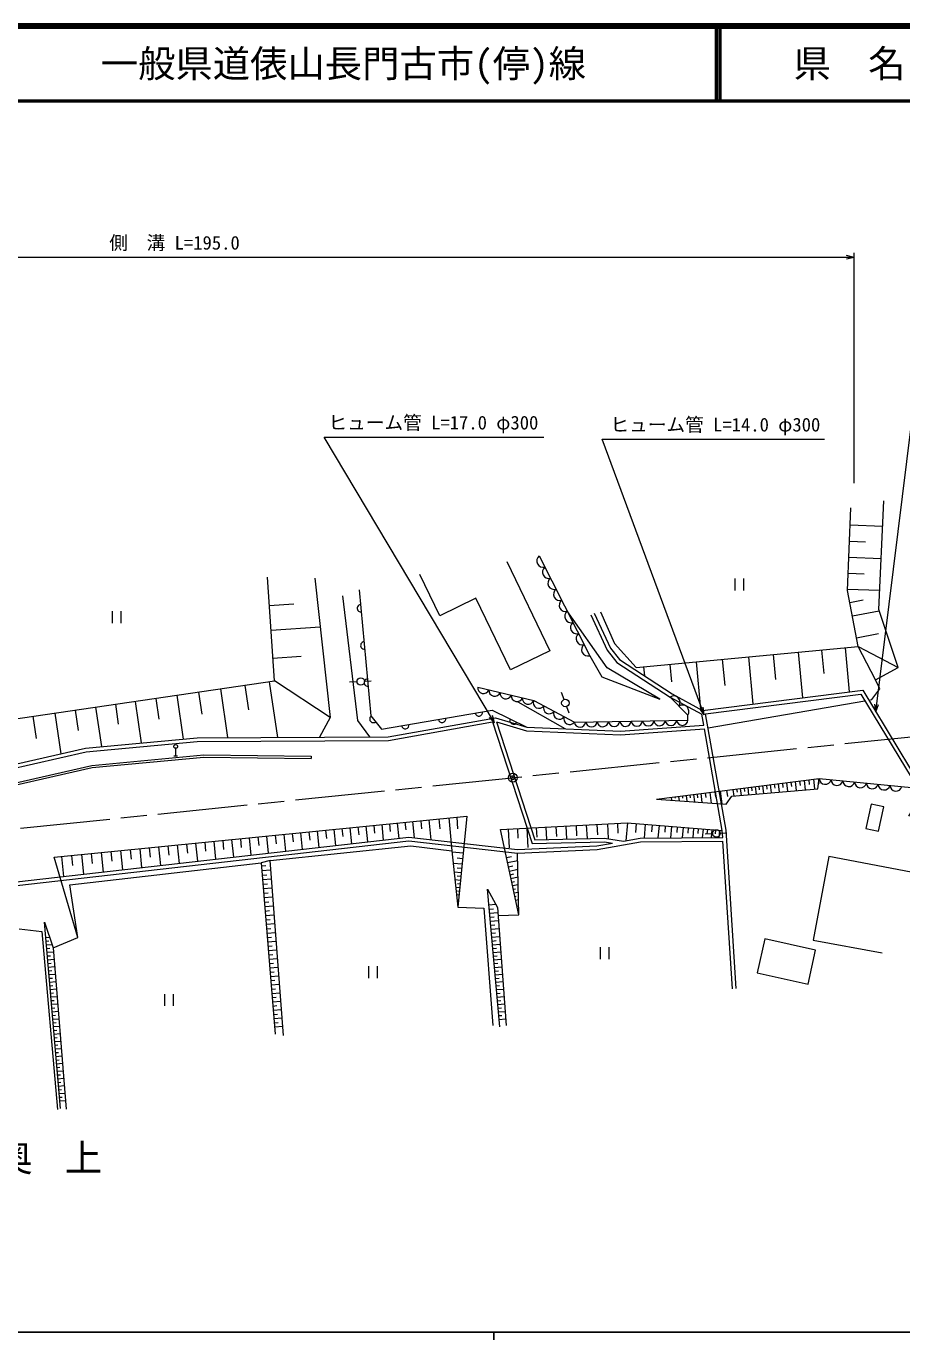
# Model space of a CAD drawing. Units: millimetres, scale not verified. Extents: x 40000 to 680000, y 20000 to 380000.
# Drawn here: x 205352 to 322620, y 204000 to 380000 of the extents above; entities that cross this region are included whole.
import ezdxf
from ezdxf.enums import TextEntityAlignment as Align

# ---------------------------------------------------------------- set-up
doc = ezdxf.new("R2010")
doc.units = ezdxf.units.MM
doc.header["$LTSCALE"] = 1000
doc.header["$PDMODE"] = 32
doc.header["$PDSIZE"] = 500
doc.linetypes.add('CHAIN', pattern=[18.5, 12, -1.5, 3.5, -1.5])
for name, color, linetype, lineweight in [('M-BGD', 7, 'Continuous', 13), ('M-BGD-HTXT', 7, 'Continuous', 13), ('M-BMK', 2, 'CHAIN', 13), ('M-BMK-SRVR', 3, 'Continuous', 13), ('M-STR-HTXT', 7, 'Continuous', 13), ('M-TTL', 2, 'Continuous', 140), ('M-TTL-BAND', 7, 'Continuous', 25), ('M-TTL-LINE', 7, 'Continuous', 50), ('M-TTL-TXT', 7, 'Continuous', 13)]:
    doc.layers.add(name, color=color, linetype=linetype, lineweight=lineweight)
doc.styles.add('ＭＳ ゴシック', font='')
doc.styles.get('ＭＳ ゴシック').set_extended_font_data('MS Gothic')

msp = doc.modelspace()

# ---------------------------------------------------------------- linework, layer by layer
at = {"layer": 'M-BGD'}
for p, q in [((315371, 304397), (315807, 315464)), ((319537, 301835), (320218, 316401)), ((315717, 313177), (320059, 313006)), ((315632, 311022), (317787, 310937)), ((269714, 308264), (275493, 296306)), ((274069, 309019), (280829, 295662)), ((315547, 308867), (319858, 308697)), ((260755, 301016), (258084, 306544)), ((315463, 306727), (317602, 306643)), ((238607, 292268), (237644, 306194)), ((243989, 306039), (246061, 287393)), ((300263, 305992), (300263, 304392)), ((301463, 304392), (301463, 305992)), ((315378, 304588), (319658, 304419)), ((249747, 286996), (247759, 303684)), ((265578, 303347), (260755, 301016)), ((270214, 293754), (265578, 303347)), ((316789, 296873), (315371, 304397)), ((315673, 302795), (317462, 303132)), ((216867, 301637), (216867, 300037)), ((218067, 300037), (218067, 301637)), ((237909, 302363), (241197, 302591)), ((283174, 294026), (277758, 301730)), ((282289, 301532), (284131, 297315)), ((316010, 301005), (319589, 301680)), ((322154, 294087), (319537, 301835)), ((238137, 299076), (244712, 299530)), ((316563, 298071), (319498, 298623)), ((275493, 296306), (270214, 293754)), ((284131, 297315), (287039, 294068)), ((287039, 294068), (316789, 296873)), ((305411, 295800), (305725, 292473)), ((308738, 296114), (309313, 290015)), ((311883, 296411), (312180, 293265)), ((315029, 296707), (315585, 290804)), ((319101, 292439), (316789, 296873)), ((316789, 296873), (322154, 294087)), ((238397, 295317), (242155, 295577)), ((280829, 295662), (282465, 292827)), ((290207, 289828), (283174, 294026)), ((288034, 294162), (288147, 292967)), ((291555, 294494), (291777, 292148)), ((295076, 294826), (295674, 288486)), ((298580, 295156), (298910, 291653)), ((302084, 295487), (302678, 289180)), ((319101, 292439), (322154, 294087)), ((201334, 286816), (238607, 292268)), ((237904, 292165), (238994, 284710)), ((246061, 287393), (238607, 292268)), ((250656, 292230), (251560, 292286)), ((282465, 292827), (290207, 289828)), ((319682, 291227), (319101, 292439)), ((228434, 290780), (228864, 287845)), ((231369, 291209), (232325, 284675)), ((234636, 291687), (235114, 288420)), ((249659, 292155), (248649, 292091)), ((277388, 289786), (277054, 290741)), ((318616, 289774), (319682, 291227)), ((214638, 288762), (215412, 283472)), ((217283, 289149), (217670, 286504)), ((219927, 289536), (220743, 283964)), ((222714, 289943), (223121, 287157)), ((225500, 290351), (226358, 284481)), ((277536, 285856), (271241, 289432)), ((277729, 288846), (278027, 287990)), ((296688, 285979), (317676, 289611)), ((318205, 289702), (318616, 289774)), ((206242, 287534), (206674, 284579)), ((209197, 287966), (209993, 282525)), ((211917, 288364), (212315, 285644)), ((246061, 287393), (244634, 284739)), ((251394, 284774), (249747, 286996)), ((296112, 286369), (295859, 287818)), ((225115, 282253), (225615, 282253)), ((225365, 282253), (225365, 283253)), ((243530, 282179), (243526, 281879)), ((289762, 276430), (311570, 279197)), ((302982, 278108), (303108, 277116)), ((303478, 278170), (303541, 277675)), ((303974, 278233), (304105, 277204)), ((304489, 278299), (304554, 277784)), ((305004, 278364), (305140, 277294)), ((305539, 278432), (305607, 277897)), ((306074, 278500), (306215, 277388)), ((306629, 278570), (306700, 278015)), ((307185, 278641), (307331, 277486)), ((307762, 278714), (307835, 278137)), ((308339, 278787), (308492, 277588)), ((308939, 278863), (309015, 278264)), ((309539, 278939), (309697, 277693)), ((310162, 279018), (310241, 278395)), ((310785, 279098), (310949, 277803)), ((311373, 277840), (311570, 279197)), ((311432, 279180), (311515, 278532)), ((289762, 276430), (299124, 275777)), ((291746, 276682), (291796, 276288)), ((292242, 276745), (292267, 276548)), ((292738, 276808), (292813, 276217)), ((293234, 276871), (293272, 276576)), ((293730, 276934), (293830, 276147)), ((294226, 276997), (294276, 276603)), ((294722, 277060), (294847, 276076)), ((295219, 277123), (295281, 276631)), ((295715, 277185), (295864, 276005)), ((296305, 277260), (296380, 276670)), ((296895, 277335), (297075, 275920)), ((297603, 277425), (297693, 276718)), ((298310, 277515), (298525, 275819)), ((299124, 275777), (299851, 276831)), ((299158, 277622), (299266, 276775)), ((299851, 276831), (311373, 277840)), ((300006, 277730), (300117, 276855)), ((300502, 277793), (300558, 277355)), ((300998, 277856), (301114, 276942)), ((301494, 277919), (301552, 277462)), ((301990, 277982), (302111, 277029)), ((302486, 278045), (302547, 277568)), ((318516, 275768), (317805, 272516)), ((320230, 275393), (318516, 275768)), ((319519, 272141), (320230, 275393)), ((209070, 268645), (264355, 274167)), ((250851, 272818), (251062, 270706)), ((251907, 272923), (252013, 271867)), ((252963, 273029), (253171, 270946)), ((254005, 273133), (254109, 272091)), ((255046, 273237), (255251, 271183)), ((256073, 273339), (256176, 272312)), ((257100, 273442), (257319, 271251)), ((258195, 273551), (258305, 272456)), ((259291, 273661), (259557, 270999)), ((260622, 273794), (260755, 272463)), ((261953, 273927), (262335, 269517)), ((263020, 274033), (263100, 272464)), ((264355, 274167), (263156, 261954)), ((268881, 272351), (285824, 273266)), ((277622, 272823), (277715, 271097)), ((278994, 272897), (279068, 271526)), ((280365, 272971), (280463, 271168)), ((281780, 273048), (281856, 271633)), ((283194, 273124), (283301, 271150)), ((284529, 273196), (284601, 271861)), ((285865, 273263), (285670, 270871)), ((285824, 273266), (298585, 272226)), ((287061, 273165), (286963, 271969)), ((288256, 273068), (288106, 271217)), ((289182, 272992), (289106, 272067)), ((290107, 272917), (289970, 271231)), ((290950, 272848), (290882, 272005)), ((234036, 271138), (234154, 269958)), ((235216, 271256), (235449, 268928)), ((236380, 271372), (236496, 270209)), ((237544, 271489), (237773, 269193)), ((238692, 271603), (238807, 270456)), ((239840, 271718), (240066, 269454)), ((240972, 271831), (241085, 270699)), ((242104, 271944), (242327, 269711)), ((243220, 272056), (243332, 270939)), ((244337, 272167), (244557, 269965)), ((245438, 272277), (245548, 271176)), ((246539, 272387), (246755, 270216)), ((247624, 272496), (247733, 271410)), ((248710, 272604), (248924, 270462)), ((249781, 272711), (249888, 271640)), ((271320, 260932), (268881, 272351)), ((269880, 272405), (270015, 269903)), ((271131, 272472), (271198, 271221)), ((272382, 272540), (272521, 269960)), ((273672, 272610), (273741, 271320)), ((274962, 272679), (275051, 271029)), ((276292, 272751), (276364, 271421)), ((291793, 272779), (291668, 271244)), ((292561, 272717), (292499, 271949)), ((293329, 272654), (293215, 271255)), ((294029, 272597), (293972, 271898)), ((294728, 272540), (294625, 271266)), ((295366, 272488), (295314, 271851)), ((296003, 272436), (295908, 271275)), ((297301, 271792), (296292, 271723)), ((296584, 272389), (296536, 271808)), ((297164, 272342), (297078, 271284)), ((297693, 272298), (297650, 271770)), ((298222, 272255), (298143, 271292)), ((298298, 271872), (299202, 271932)), ((317805, 272516), (319519, 272141)), ((216680, 269405), (216810, 268104)), ((217981, 269535), (218238, 266969)), ((219264, 269663), (219393, 268380)), ((220547, 269791), (220800, 267261)), ((221813, 269918), (221939, 268652)), ((223078, 270044), (223327, 267548)), ((224326, 270169), (224450, 268921)), ((225574, 270293), (225819, 267832)), ((226804, 270416), (226927, 269186)), ((228035, 270539), (228277, 268112)), ((229248, 270660), (229370, 269447)), ((230462, 270781), (230701, 268388)), ((231659, 270901), (231778, 269704)), ((232856, 271020), (233091, 268660)), ((238030, 268206), (256858, 270196)), ((256858, 270196), (262335, 269517)), ((262335, 269517), (263156, 261954)), ((263867, 269191), (262396, 269335)), ((299965, 251034), (298678, 270796)), ((212248, 257920), (209070, 268645)), ((210065, 268744), (210333, 266069)), ((211165, 264950), (236815, 267920)), ((211403, 268878), (211537, 267540)), ((212741, 269011), (213004, 266373)), ((214060, 269143), (214192, 267824)), ((215379, 269275), (215639, 266673)), ((238030, 268206), (236815, 267920)), ((236815, 267920), (238678, 244931)), ((236851, 267482), (237463, 267531)), ((239805, 244749), (238030, 268206)), ((263722, 267719), (262550, 267835)), ((263794, 268455), (263059, 268527)), ((269681, 268608), (270356, 268752)), ((269825, 267932), (271177, 268221)), ((271320, 260932), (271157, 269188)), ((312844, 268741), (310751, 257551)), ((323906, 266672), (312844, 268741)), ((236900, 266870), (238124, 266969)), ((236950, 266262), (237558, 266311)), ((263607, 266547), (262673, 266639)), ((263665, 267133), (263079, 267191)), ((263558, 266050), (263091, 266096)), ((269946, 267366), (270512, 267487)), ((270067, 266799), (271200, 267041)), ((270171, 266310), (270643, 266411)), ((270276, 265821), (271220, 266023)), ((212248, 257920), (211165, 264950)), ((236999, 265653), (238216, 265752)), ((237048, 265048), (237653, 265097)), ((237097, 264443), (238308, 264541)), ((263509, 265552), (262778, 265624)), ((263412, 264557), (262882, 264609)), ((263461, 265055), (263095, 265091)), ((263363, 264059), (263098, 264085)), ((268776, 245930), (267141, 264357)), ((267141, 264357), (268485, 261922)), ((270380, 265333), (270758, 265413)), ((270485, 264844), (271240, 265005)), ((270589, 264355), (270872, 264415)), ((237146, 263841), (237748, 263890)), ((237195, 263239), (238399, 263336)), ((237243, 262640), (237842, 262689)), ((263314, 263562), (262987, 263594)), ((267326, 262266), (268250, 262348)), ((270694, 263866), (271260, 263987)), ((270798, 263377), (270987, 263417)), ((270903, 262888), (271280, 262968)), ((237292, 262041), (238489, 262138)), ((237340, 261446), (237936, 261494)), ((237388, 260850), (238579, 260947)), ((263156, 261954), (266645, 261845)), ((266645, 261845), (267867, 246111)), ((267375, 261712), (267929, 261761)), ((267425, 261158), (268533, 261256)), ((267473, 260613), (268018, 260661)), ((268485, 261922), (269612, 246111)), ((268562, 260852), (271320, 260932)), ((204378, 259079), (207456, 258696)), ((209920, 234995), (207788, 259949)), ((207788, 259949), (208935, 256524)), ((237436, 260258), (238029, 260306)), ((237484, 259665), (238669, 259761)), ((237532, 259076), (238121, 259124)), ((267521, 260068), (268611, 260165)), ((267569, 259533), (268104, 259580)), ((267616, 258998), (268687, 259093)), ((207456, 258696), (209548, 234849)), ((207962, 257911), (208456, 257953)), ((208004, 257413), (208372, 257444)), ((208047, 256915), (208783, 256978)), ((208935, 256524), (212248, 257920)), ((237580, 258486), (238758, 258582)), ((237627, 257900), (238213, 257948)), ((237675, 257314), (238847, 257409)), ((267663, 258471), (268189, 258518)), ((267710, 257945), (268762, 258039)), ((267756, 257428), (268273, 257474)), ((267801, 256911), (268836, 257002)), ((304273, 257698), (303271, 253161)), ((311074, 256196), (304273, 257698)), ((310751, 257551), (319999, 255821)), ((208090, 256417), (208512, 256453)), ((208132, 255918), (208978, 255991)), ((208175, 255420), (208595, 255456)), ((208935, 256524), (210679, 234898)), ((237722, 256731), (238305, 256778)), ((237769, 256148), (238935, 256242)), ((237816, 255568), (238396, 255615)), ((267847, 256402), (268355, 256447)), ((267892, 255894), (268909, 255984)), ((267936, 255394), (268436, 255438)), ((282230, 256611), (282230, 255011)), ((283430, 255011), (283430, 256611)), ((310072, 251659), (311074, 256196)), ((208217, 254922), (209058, 254994)), ((208260, 254424), (208678, 254460)), ((208302, 253926), (209138, 253997)), ((208345, 253427), (208761, 253463)), ((237863, 254988), (239023, 255082)), ((237910, 254411), (238487, 254458)), ((237957, 253834), (239110, 253928)), ((251194, 254035), (251194, 252435)), ((252394, 252435), (252394, 254035)), ((267980, 254894), (268980, 254983)), ((268025, 254396), (268516, 254440)), ((268069, 253898), (269051, 253985)), ((268113, 253400), (268595, 253443)), ((208388, 252929), (209219, 253000)), ((208430, 252431), (208843, 252466)), ((208473, 251933), (209299, 252004)), ((238003, 253260), (238577, 253307)), ((238050, 252687), (239197, 252780)), ((238096, 252116), (238667, 252162)), ((268157, 252902), (269122, 252988)), ((268201, 252404), (268675, 252446)), ((268246, 251906), (269193, 251990)), ((303271, 253161), (310072, 251659)), ((208515, 251435), (208926, 251470)), ((208558, 250937), (209380, 251007)), ((208600, 250438), (209009, 250473)), ((208643, 249940), (209460, 250010)), ((223869, 250324), (223869, 248724)), ((225069, 248724), (225069, 250324)), ((238142, 251545), (239284, 251638)), ((238188, 250977), (238756, 251023)), ((238234, 250410), (239370, 250502)), ((268290, 251408), (268755, 251449)), ((268334, 250910), (269264, 250993)), ((268378, 250412), (268835, 250453)), ((268422, 249914), (269335, 249995)), ((208686, 249442), (209092, 249477)), ((208728, 248944), (209540, 249013)), ((208771, 248446), (209174, 248480)), ((238280, 249845), (238845, 249891)), ((238326, 249280), (239455, 249372)), ((238371, 248718), (238933, 248764)), ((238417, 248157), (239540, 248248)), ((268467, 249416), (268914, 249456)), ((268511, 248918), (269406, 248997)), ((268555, 248420), (268994, 248459)), ((208813, 247947), (209621, 248016)), ((208856, 247449), (209257, 247484)), ((208898, 246951), (209701, 247020)), ((208941, 246453), (209340, 246487)), ((238462, 247598), (239021, 247643)), ((238507, 247039), (239625, 247130)), ((238552, 246483), (239108, 246528)), ((268599, 247922), (269478, 248000)), ((268643, 247424), (269074, 247462)), ((268688, 246926), (269549, 247002)), ((208983, 245955), (209781, 246023)), ((209026, 245457), (209423, 245490)), ((209069, 244958), (209862, 245026)), ((238597, 245928), (239709, 246018)), ((209111, 244460), (209505, 244494)), ((209154, 243962), (209942, 244029)), ((209196, 243464), (209588, 243497)), ((209239, 242966), (210023, 243033)), ((209281, 242467), (209671, 242501)), ((209324, 241969), (210103, 242036)), ((209367, 241471), (209754, 241504)), ((209409, 240973), (210183, 241039)), ((209452, 240475), (209836, 240508)), ((209494, 239976), (210264, 240042)), ((209537, 239478), (209919, 239511)), ((209579, 238980), (210344, 239045)), ((209622, 238482), (210002, 238514)), ((209665, 237984), (210425, 238049)), ((209707, 237486), (210085, 237518)), ((209750, 236987), (210505, 237052)), ((209792, 236489), (210168, 236521)), ((209835, 235991), (210585, 236055))]:
    msp.add_line(p, q, dxfattribs=at)
for points in [[(249940, 304502), (251521, 287601), (252938, 285802), (267778, 288376), (272424, 286074)], [(280963, 301139), (283168, 296414), (284476, 294766), (291594, 290120), (295859, 287818)], [(281416, 301350), (283596, 296679), (284817, 295141), (291850, 290550), (295955, 288334), (317399, 291032), (326809, 275506)], [(265831, 291456), (273319, 289675), (278771, 286767), (293988, 287040), (293956, 287702), (291594, 290120)], [(296355, 287880), (317140, 290495), (326423, 275179)], [(178455, 276020), (185045, 276832), (213285, 283276), (228226, 284654), (253806, 284787), (268189, 287351), (272424, 286074), (284956, 285539), (296112, 286369)], [(300464, 251067), (299082, 272285), (296355, 287880)], [(125350, 277466), (136036, 275503), (153022, 274225), (164968, 274240), (174891, 275076), (185131, 276339), (213364, 282782), (228251, 284154), (253851, 284287), (267811, 286775)], [(267811, 286775), (273108, 270479), (282789, 270727), (283876, 270550)], [(268334, 286785), (272339, 285577), (284964, 285038), (296199, 285874)], [(268334, 286785), (273468, 270988), (282823, 271228), (285354, 270815)], [(298645, 271296), (298585, 272226), (296199, 285874)], [(195689, 276764), (214143, 280962), (229118, 282367), (243530, 282179)], [(195755, 276471), (214191, 280665), (229130, 282067), (243526, 281879)], [(311570, 279197), (325777, 277830), (323524, 274146)], [(175729, 262243), (176572, 262312), (204047, 265353), (256581, 271334), (271174, 269690), (281763, 270171), (283876, 270550)], [(285354, 270815), (287579, 271213), (298645, 271296)], [(175629, 261733), (176619, 261814), (204102, 264856), (256581, 270831), (271157, 269188), (281819, 269673), (287625, 270713), (298678, 270796)]]:
    msp.add_lwpolyline(points, dxfattribs=at)
for centre, radius in [((250157, 292203), 500), ((277568, 289319), 500), ((225365, 283503), 250), ((297799, 271842), 500)]:
    msp.add_circle(centre, radius, dxfattribs=at)
for centre, radius, start, end in [((274573, 308342), 844, 126.67461, 287.01538), ((275324, 306858), 844, 126.67461, 287.01538), ((276075, 305374), 844, 126.67461, 287.01538), ((276827, 303890), 844, 126.67461, 287.01538), ((277578, 302405), 844, 126.67461, 287.01538), ((250173, 302013), 500, 95.34437, 275.34437), ((278329, 300921), 844, 126.67461, 287.01538), ((279080, 299437), 844, 126.67461, 287.01538), ((250638, 297035), 500, 95.34437, 275.34437), ((279831, 297953), 844, 126.67461, 287.01538), ((280582, 296469), 844, 126.67461, 287.01538), ((251104, 292056), 500, 95.34437, 275.34437), ((266597, 291349), 773, 172.04556, 341.19451), ((268095, 290993), 773, 172.04556, 341.19451), ((269592, 290636), 773, 172.04556, 341.19451), ((271090, 290280), 773, 172.04556, 341.19451), ((272587, 289924), 773, 172.04556, 341.19451), ((274036, 289378), 776, 157.55535, 326.29967), ((275399, 288652), 776, 157.55535, 326.29967), ((292070, 289404), 860, 325.04801, 123.6035), ((293251, 288195), 860, 325.04801, 123.6035), ((251846, 287189), 500, 128.23383, 308.23383), ((261052, 287209), 500, 189.84244, 9.84244), ((265978, 288064), 500, 189.84244, 9.84244), ((270621, 286967), 500, 153.63927, 333.63927), ((276762, 287925), 776, 157.55535, 326.29967), ((278125, 287198), 776, 157.55535, 326.29967), ((285618, 286953), 764, 185.80659, 356.24599), ((287139, 286981), 764, 185.80659, 356.24599), ((288661, 287008), 764, 185.80659, 356.24599), ((290183, 287035), 764, 185.80659, 356.24599), ((291704, 287062), 764, 185.80659, 356.24599), ((293226, 287090), 764, 185.80659, 356.24599), ((256125, 286355), 500, 189.84244, 9.84244), ((279531, 286844), 764, 185.80659, 356.24599), ((281052, 286872), 764, 185.80659, 356.24599), ((282574, 286899), 764, 185.80659, 356.24599), ((284096, 286926), 764, 185.80659, 356.24599), ((312369, 279220), 799, 181.62542, 347.37806), ((313948, 279068), 799, 181.62542, 347.37806), ((315526, 278916), 799, 181.62542, 347.37806), ((317105, 278764), 799, 181.62542, 347.37806), ((318683, 278612), 799, 181.62542, 347.37806), ((320262, 278460), 799, 181.62542, 347.37806), ((321840, 278308), 799, 181.62542, 347.37806)]:
    msp.add_arc(centre, radius, start, end, dxfattribs=at)
at = {"layer": 'M-BMK'}
msp.add_line((167780, 268770), (370064, 289535), dxfattribs=at)
at = {"layer": 'M-BMK-SRVR'}
msp.add_circle((270526, 279317), 600, dxfattribs=at)
msp.add_point((270526, 279317), dxfattribs=at)
at = {"layer": 'M-STR-HTXT'}
for p, q in [((316238, 349023), (134185, 349023)), ((316238, 349023), (315238, 349273)), ((316238, 349023), (315238, 348773)), ((316238, 318767), (316238, 349642)), ((319148, 288146), (324508, 331397)), ((268091, 286663), (245254, 324923)), ((245254, 324923), (274695, 324923)), ((296142, 287733), (282475, 324651)), ((282475, 324651), (312284, 324651)), ((296142, 287733), (296029, 288758)), ((319148, 288146), (319023, 289169)), ((319148, 288146), (319519, 289108)), ((268091, 286663), (267364, 287393)), ((268091, 286663), (267793, 287650)), ((296142, 287733), (295560, 288584))]:
    msp.add_line(p, q, dxfattribs=at)
at = {"layer": 'M-TTL'}
msp.add_line((680000, 380000), (40000, 380000), dxfattribs=at)
at = {"layer": 'M-TTL-BAND'}
for p, q in [((40000, 205000), (579000, 205000)), ((268000, 205000), (268000, 204000))]:
    msp.add_line(p, q, dxfattribs=at)
at = {"layer": 'M-TTL-LINE'}
for p, q in [((297750, 380000), (297750, 370000)), ((298250, 380000), (298250, 370000)), ((40000, 370000), (680000, 370000))]:
    msp.add_line(p, q, dxfattribs=at)

# ---------------------------------------------------------------- texts
at = {"layer": 'M-BGD-HTXT', "insert": (208961, 228195), "char_height": 3666, "attachment_point": 5, "style": 'ＭＳ ゴシック'}
msp.add_mtext('\\T1.24;奥\\~上', dxfattribs=at)
at = {"layer": 'M-STR-HTXT', "style": 'ＭＳ ゴシック'}
for s, p in [('側\u3000溝 L=195.0', (225211, 349523)), ('ヒューム管 L=17.0 φ300', (259888, 325423)), ('ヒューム管 L=14.0 φ300', (297657, 325151))]:
    msp.add_text(s, height=1833, dxfattribs=at).set_placement(p, align=Align.BOTTOM_CENTER)
at = {"layer": 'M-TTL-TXT', "style": 'ＭＳ ゴシック'}
msp.add_text('路 線 名      一般県道俵山長門古市(停)線', height=3666, dxfattribs=at).set_placement((180380, 375000), align=Align.MIDDLE_LEFT)
msp.add_text('県\u3000名', height=3666, dxfattribs=at).set_placement((315625, 375000), align=Align.MIDDLE_CENTER)

doc.saveas('drawing.dxf')
